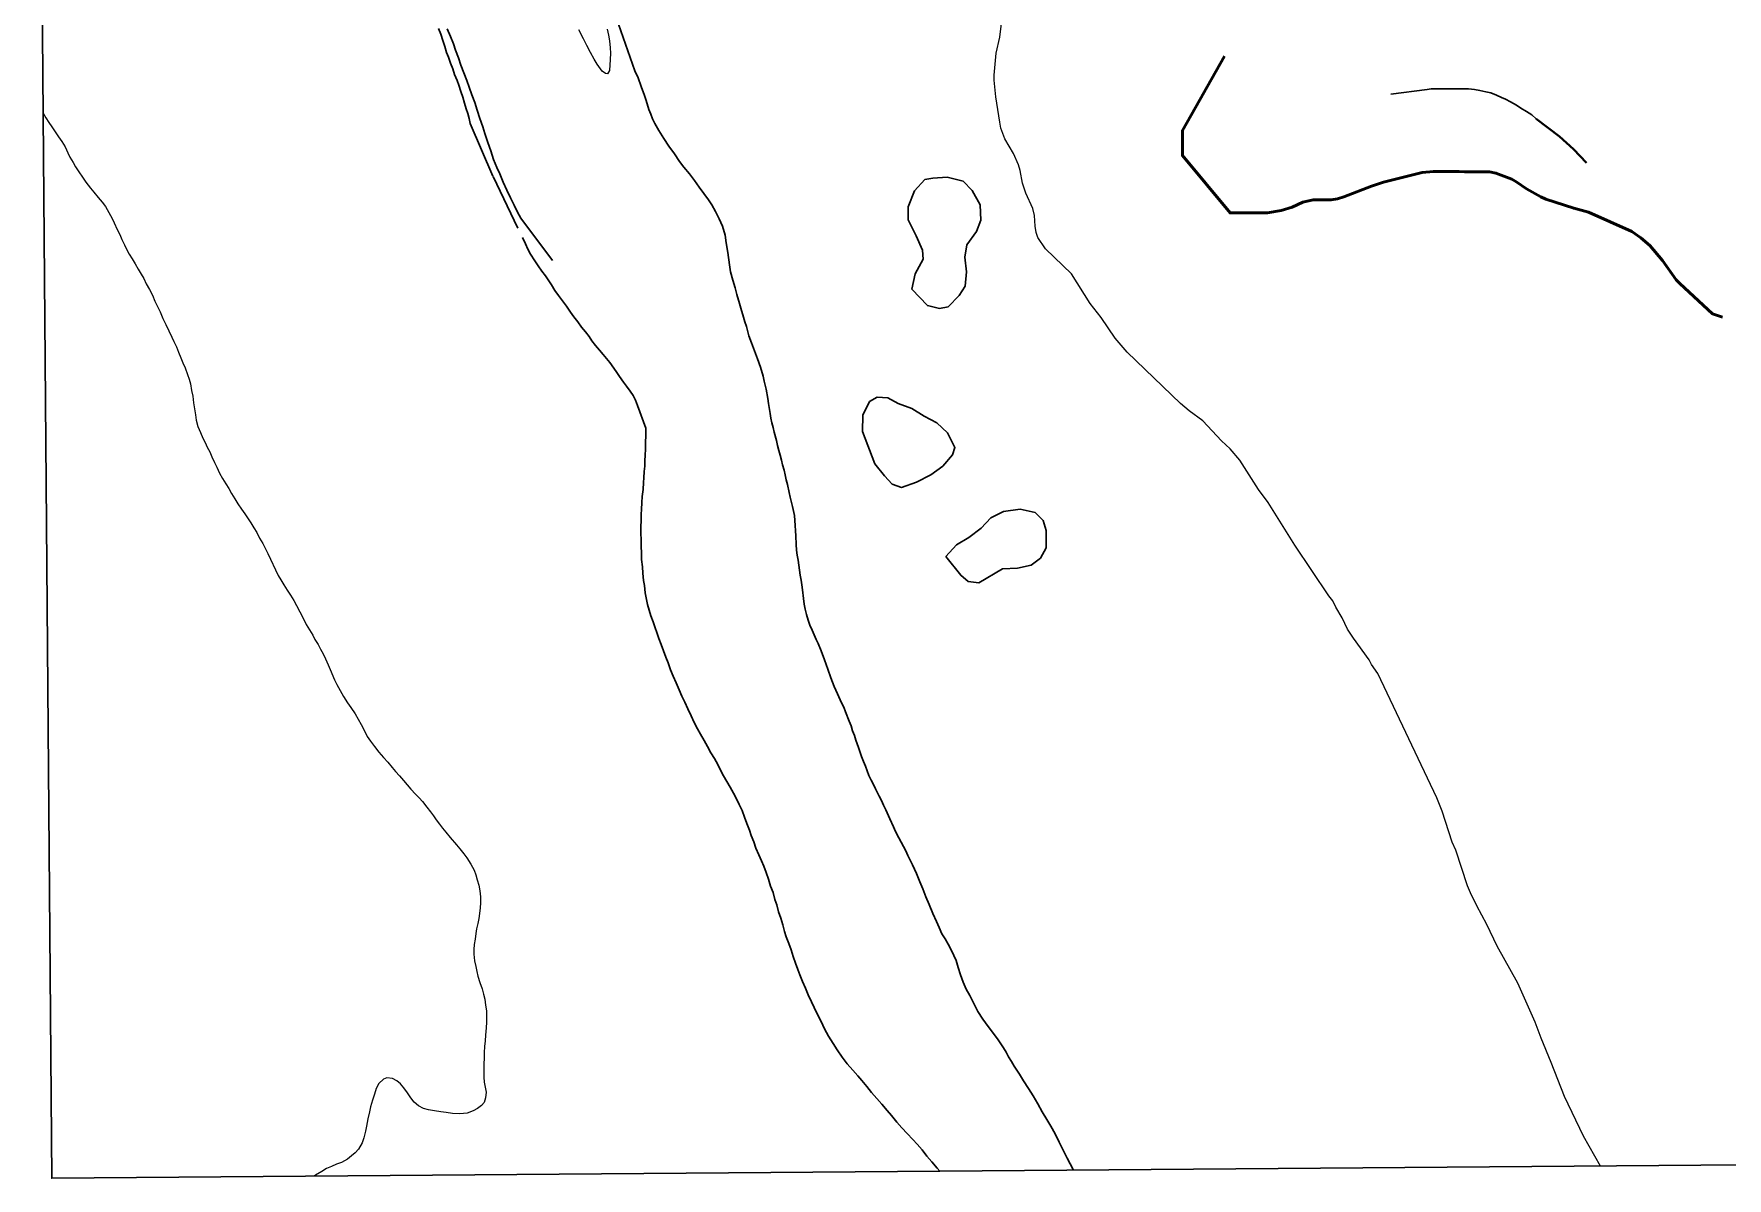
# Model space of a CAD drawing. Header units: millimetres. Extents: x 568391 to 568765, y 4072271 to 4072505.
# Drawn here: x 568391 to 568568.2, y 4072270.5 to 4072390.3 of the extents above; entities that cross this region are included whole.
import ezdxf

# ---------------------------------------------------------------- set-up
doc = ezdxf.new("R2010")
doc.units = ezdxf.units.MM
doc.linetypes.add('LCult', pattern=[24, 20, -4])
for name, color, linetype, lineweight in [('02321111', 30, 'Continuous', 53), ('02321112', 30, 'Continuous', 13), ('04312000', 3, 'MArbl', 30), ('10511210', 7, 'Continuous', 30), ('14311000', 3, 'LCult', 30), ('14312000', 3, 'Continuous', 40)]:
    doc.layers.add(name, color=color, linetype=linetype, lineweight=lineweight)
doc.linetypes.add('MArbl', pattern='A,-2.9,[15,dgnlstyle-icae2lin.shx,S=0.064002,R=0,X=0,Y=0],-5.9,[16,dgnlstyle-icae2lin.shx,S=0.057982,R=0,X=0,Y=0],-5.9,[17,dgnlstyle-icae2lin.shx,S=0.062968,R=0,X=0,Y=0],-2.9', length=17.6)

msp = doc.modelspace()

# ---------------------------------------------------------------- linework, layer by layer
at = {"layer": '02321111', "color": 5}
msp.add_polyline3d([(568515.62, 4072387.95, 2.5), (568511.22, 4072380.16, 2.5), (568511.22, 4072377.54, 2.5), (568516.22, 4072371.54, 2.5), (568520.14, 4072371.54, 2.5), (568521.57, 4072371.78, 2.5), (568522.7, 4072372.14, 2.5), (568523.83, 4072372.67, 2.5), (568524.9, 4072372.91, 2.5), (568526.8, 4072372.91, 2.5), (568527.45, 4072373.03, 2.5), (568528.11, 4072373.21, 2.5), (568531.02, 4072374.34, 2.5), (568532.27, 4072374.76, 2.5), (568536.31, 4072375.77, 2.5), (568537.5, 4072375.89, 2.5), (568540.17, 4072375.89, 2.5), (568540.77, 4072375.83, 2.5), (568543.38, 4072375.83, 2.5), (568544.04, 4072375.72, 2.5), (568545.7, 4072375.06, 2.5), (568546.24, 4072374.77, 2.5), (568547.25, 4072374.05, 2.5), (568548.73, 4072373.22, 2.5), (568549.27, 4072372.98, 2.5), (568552.18, 4072372.03, 2.5), (568553.73, 4072371.62, 2.5), (568558.25, 4072369.6, 2.5), (568559.2, 4072368.95, 2.5), (568560.15, 4072368.12, 2.5), (568561.46, 4072366.57, 2.5), (568562.89, 4072364.55, 2.5), (568563.3, 4072364.14, 2.5), (568566.69, 4072360.99, 2.5), (568567.75, 4072360.63, 2.5)], dxfattribs=at)
at = {"layer": '02321112', "color": 5}
for points in [[(568451.02, 4072390.79, 2), (568451.17, 4072390.15, 2), (568451.25, 4072389.54, 2), (568451.33, 4072388.81, 2), (568451.36, 4072388.28, 2), (568451.33, 4072387.6, 2), (568451.25, 4072386.46, 2), (568451.06, 4072386.11, 2), (568450.83, 4072386.15, 2), (568450.49, 4072386.38, 2), (568449.96, 4072387.1, 2), (568449.65, 4072387.64, 2), (568449.27, 4072388.32, 2), (568448.89, 4072389.08, 2), (568448.55, 4072389.77, 2), (568448.05, 4072390.72, 2)], [(568554.98, 4072271.78, 2), (568553.22, 4072274.89, 2), (568551.2, 4072279.05, 2), (568549.83, 4072282.61, 2), (568548.76, 4072285.17, 2), (568548.16, 4072286.83, 2), (568546.32, 4072290.93, 2), (568544.18, 4072294.8, 2), (568543.1, 4072297.05, 2), (568542.03, 4072299.02, 2), (568541.38, 4072300.38, 2), (568541.08, 4072301.1, 2), (568539.83, 4072304.85, 2), (568539.47, 4072305.68, 2), (568538.4, 4072308.94, 2), (568537.87, 4072310.31, 2), (568531.68, 4072323.33, 2), (568531.02, 4072324.28, 2), (568530.78, 4072324.76, 2), (568529.12, 4072327.02, 2), (568528.52, 4072327.97, 2), (568527.93, 4072329.15, 2), (568527.27, 4072330.28, 2), (568526.98, 4072330.94, 2), (568526.56, 4072331.47, 2), (568522.99, 4072336.76, 2), (568520.19, 4072341.22, 2), (568519.18, 4072342.58, 2), (568517.22, 4072345.67, 2), (568516.21, 4072346.86, 2), (568515.32, 4072347.69, 2), (568513.35, 4072349.77, 2), (568511.93, 4072350.84, 2), (568511.03, 4072351.61, 2), (568505.44, 4072356.96, 2), (568504.19, 4072358.45, 2), (568502.71, 4072360.59, 2), (568501.58, 4072362.07, 2), (568499.61, 4072365.16, 2), (568496.88, 4072367.78, 2), (568496.1, 4072368.96, 2), (568495.92, 4072369.5, 2), (568495.81, 4072370.15, 2), (568495.75, 4072371.28, 2), (568495.57, 4072372, 2), (568494.85, 4072373.6, 2), (568494.49, 4072374.67, 2), (568494.26, 4072375.98, 2), (568494.08, 4072376.57, 2), (568493.54, 4072377.76, 2), (568492.65, 4072379.31, 2), (568492.23, 4072380.43, 2), (568492.11, 4072381.03, 2), (568491.7, 4072383.7, 2), (568491.52, 4072385.43, 2), (568491.52, 4072385.96, 2), (568491.75, 4072388.28, 2), (568492.11, 4072389.95, 2), (568492.29, 4072391.37, 2)], [(568391.98, 4072381.97, 1.5), (568392.28, 4072381.49, 1.5), (568392.58, 4072381, 1.5), (568392.88, 4072380.54, 1.5), (568393.19, 4072380.12, 1.5), (568393.61, 4072379.52, 1.5), (568393.95, 4072379.02, 1.5), (568394.29, 4072378.45, 1.5), (568394.56, 4072377.84, 1.5), (568394.79, 4072377.39, 1.5), (568395.13, 4072376.81, 1.5), (568395.39, 4072376.36, 1.5), (568395.74, 4072375.83, 1.5), (568396.12, 4072375.29, 1.5), (568396.46, 4072374.76, 1.5), (568396.95, 4072374.15, 1.5), (568397.3, 4072373.73, 1.5), (568397.75, 4072373.16, 1.5), (568398.17, 4072372.67, 1.5), (568398.51, 4072372.21, 1.5), (568398.86, 4072371.6, 1.5), (568399.2, 4072370.96, 1.5), (568399.43, 4072370.5, 1.5), (568399.73, 4072369.81, 1.5), (568400, 4072369.28, 1.5), (568400.23, 4072368.75, 1.5), (568400.49, 4072368.22, 1.5), (568400.76, 4072367.68, 1.5), (568400.99, 4072367.23, 1.5), (568401.29, 4072366.73, 1.5), (568401.63, 4072366.2, 1.5), (568401.94, 4072365.67, 1.5), (568402.24, 4072365.13, 1.5), (568402.51, 4072364.68, 1.5), (568402.77, 4072364.11, 1.5), (568403.12, 4072363.54, 1.5), (568403.42, 4072362.93, 1.5), (568403.69, 4072362.32, 1.5), (568403.99, 4072361.67, 1.5), (568404.22, 4072361.18, 1.5), (568404.52, 4072360.49, 1.5), (568404.83, 4072359.85, 1.5), (568405.13, 4072359.2, 1.5), (568405.44, 4072358.55, 1.5), (568405.67, 4072358.1, 1.5), (568405.93, 4072357.53, 1.5), (568406.16, 4072356.96, 1.5), (568406.39, 4072356.38, 1.5), (568406.62, 4072355.85, 1.5), (568406.84, 4072355.32, 1.5), (568407.11, 4072354.63, 1.5), (568407.26, 4072354.14, 1.5), (568407.42, 4072353.65, 1.5), (568407.53, 4072352.96, 1.5), (568407.64, 4072352.35, 1.5), (568407.72, 4072351.67, 1.5), (568407.83, 4072351.02, 1.5), (568407.95, 4072350.41, 1.5), (568408.02, 4072349.84, 1.5), (568408.18, 4072349.19, 1.5), (568408.44, 4072348.55, 1.5), (568408.71, 4072347.98, 1.5), (568408.94, 4072347.52, 1.5), (568409.16, 4072347.03, 1.5), (568409.43, 4072346.53, 1.5), (568409.66, 4072346, 1.5), (568409.93, 4072345.43, 1.5), (568410.15, 4072344.93, 1.5), (568410.46, 4072344.32, 1.5), (568410.76, 4072343.75, 1.5), (568411.1, 4072343.18, 1.5), (568411.41, 4072342.69, 1.5), (568411.71, 4072342.19, 1.5), (568412.06, 4072341.62, 1.5), (568412.36, 4072341.09, 1.5), (568412.74, 4072340.52, 1.5), (568413.08, 4072340.03, 1.5), (568413.43, 4072339.53, 1.5), (568413.73, 4072339.11, 1.5), (568414.03, 4072338.58, 1.5), (568414.34, 4072338.08, 1.5), (568414.64, 4072337.51, 1.5), (568414.98, 4072336.94, 1.5), (568415.21, 4072336.45, 1.5), (568415.52, 4072335.88, 1.5), (568415.78, 4072335.31, 1.5), (568416.32, 4072334.17, 1.5), (568416.58, 4072333.6, 1.5), (568416.85, 4072333.14, 1.5), (568417.19, 4072332.61, 1.5), (568417.53, 4072332.07, 1.5), (568417.88, 4072331.54, 1.5), (568418.22, 4072330.97, 1.5), (568418.52, 4072330.44, 1.5), (568418.86, 4072329.79, 1.5), (568419.21, 4072329.11, 1.5), (568419.51, 4072328.46, 1.5), (568419.85, 4072327.89, 1.5), (568420.2, 4072327.36, 1.5), (568420.42, 4072326.9, 1.5), (568420.77, 4072326.37, 1.5), (568421.03, 4072325.87, 1.5), (568421.3, 4072325.38, 1.5), (568421.53, 4072324.88, 1.5), (568421.83, 4072324.24, 1.5), (568422.02, 4072323.74, 1.5), (568422.48, 4072322.68, 1.5), (568422.74, 4072322.18, 1.5), (568423.09, 4072321.57, 1.5), (568423.43, 4072320.93, 1.5), (568423.85, 4072320.28, 1.5), (568424.19, 4072319.79, 1.5), (568424.65, 4072319.1, 1.5), (568424.95, 4072318.57, 1.5), (568425.29, 4072318, 1.5), (568425.6, 4072317.39, 1.5), (568425.9, 4072316.74, 1.5), (568426.24, 4072316.25, 1.5), (568426.66, 4072315.68, 1.5), (568427.12, 4072315.11, 1.5), (568427.61, 4072314.53, 1.5), (568428.07, 4072314.04, 1.5), (568428.53, 4072313.51, 1.5), (568428.87, 4072313.09, 1.5), (568429.29, 4072312.63, 1.5), (568429.71, 4072312.14, 1.5), (568430.09, 4072311.68, 1.5), (568430.47, 4072311.23, 1.5), (568430.96, 4072310.69, 1.5), (568431.34, 4072310.31, 1.5), (568431.68, 4072309.93, 1.5), (568432.14, 4072309.36, 1.5), (568432.52, 4072308.87, 1.5), (568432.83, 4072308.45, 1.5), (568433.13, 4072308.03, 1.5), (568433.47, 4072307.57, 1.5), (568433.78, 4072307.15, 1.5), (568434.12, 4072306.74, 1.5), (568434.58, 4072306.16, 1.5), (568435.26, 4072305.4, 1.5), (568435.6, 4072304.99, 1.5), (568436.02, 4072304.45, 1.5), (568436.33, 4072304.03, 1.5), (568436.74, 4072303.39, 1.5), (568437.09, 4072302.74, 1.5), (568437.28, 4072302.25, 1.5), (568437.43, 4072301.75, 1.5), (568437.58, 4072301.18, 1.5), (568437.69, 4072300.57, 1.5), (568437.77, 4072299.96, 1.5), (568437.77, 4072299.32, 1.5), (568437.73, 4072298.82, 1.5), (568437.66, 4072298.21, 1.5), (568437.58, 4072297.68, 1.5), (568437.47, 4072297.15, 1.5), (568437.35, 4072296.62, 1.5), (568437.28, 4072296.12, 1.5), (568437.2, 4072295.51, 1.5), (568437.09, 4072294.98, 1.5), (568437.05, 4072294.45, 1.5), (568437.05, 4072293.95, 1.5), (568437.12, 4072293.27, 1.5), (568437.28, 4072292.66, 1.5), (568437.39, 4072292.16, 1.5), (568437.5, 4072291.67, 1.5), (568437.69, 4072290.99, 1.5), (568437.92, 4072290.34, 1.5), (568438.07, 4072289.77, 1.5), (568438.23, 4072289.24, 1.5), (568438.3, 4072288.63, 1.5), (568438.38, 4072288.02, 1.5), (568438.38, 4072286.84, 1.5), (568438.34, 4072286.23, 1.5), (568438.3, 4072285.47, 1.5), (568438.26, 4072284.9, 1.5), (568438.19, 4072284.29, 1.5), (568438.15, 4072283.68, 1.5), (568438.15, 4072283.11, 1.5), (568438.11, 4072282.43, 1.5), (568438.11, 4072281.09, 1.5), (568438.15, 4072280.56, 1.5), (568438.26, 4072280.03, 1.5), (568438.34, 4072279.53, 1.5), (568438.3, 4072278.93, 1.5), (568438.15, 4072278.43, 1.5), (568437.88, 4072278.13, 1.5), (568437.46, 4072277.82, 1.5), (568437.01, 4072277.56, 1.5), (568436.36, 4072277.33, 1.5), (568435.6, 4072277.25, 1.5), (568434.84, 4072277.29, 1.5), (568434.16, 4072277.37, 1.5), (568433.62, 4072277.44, 1.5), (568432.94, 4072277.56, 1.5), (568432.33, 4072277.67, 1.5), (568431.8, 4072277.82, 1.5), (568431.26, 4072278.09, 1.5), (568430.81, 4072278.47, 1.5), (568430.46, 4072278.93, 1.5), (568430.12, 4072279.46, 1.5), (568429.74, 4072279.95, 1.5), (568429.4, 4072280.37, 1.5), (568429.02, 4072280.71, 1.5), (568428.56, 4072280.94, 1.5), (568427.95, 4072281.02, 1.5), (568427.61, 4072280.87, 1.5), (568427.12, 4072280.41, 1.5), (568426.85, 4072279.88, 1.5), (568426.66, 4072279.31, 1.5), (568426.47, 4072278.66, 1.5), (568426.24, 4072277.98, 1.5), (568426.13, 4072277.44, 1.5), (568425.98, 4072276.72, 1.5), (568425.82, 4072275.96, 1.5), (568425.71, 4072275.43, 1.5), (568425.56, 4072274.74, 1.5), (568425.37, 4072274.21, 1.5), (568424.99, 4072273.56, 1.5), (568424.64, 4072273.18, 1.5), (568424.26, 4072272.84, 1.5), (568423.84, 4072272.5, 1.5), (568423.2, 4072272.15, 1.5), (568422.7, 4072271.96, 1.5), (568422.17, 4072271.74, 1.5), (568421.64, 4072271.51, 1.5), (568421.14, 4072271.2, 1.5), (568420.5, 4072270.82, 1.5), (568420.35, 4072270.73, 1.5)]]:
    msp.add_polyline3d(points, dxfattribs=at)
at = {"layer": '04312000', "color": 5, "ltscale": 0.3}
for points in [[(568451.49, 4072393.4, 2.22), (568453.9, 4072386.4, 2.22), (568454.25, 4072385.68, 2.22), (568454.59, 4072384.77, 2.22), (568454.93, 4072383.82, 2.22), (568455.09, 4072383.32, 2.22), (568455.39, 4072382.37, 2.22), (568455.58, 4072381.88, 2.22), (568455.78, 4072381.39, 2.22), (568456, 4072380.89, 2.22), (568456.42, 4072380.17, 2.22), (568456.96, 4072379.33, 2.22), (568457.49, 4072378.54, 2.22), (568458.06, 4072377.74, 2.22), (568458.6, 4072376.94, 2.22), (568459.06, 4072376.33, 2.22), (568459.63, 4072375.65, 2.22), (568460.16, 4072374.93, 2.22), (568460.66, 4072374.25, 2.22), (568461.15, 4072373.56, 2.22), (568461.61, 4072372.92, 2.22), (568461.99, 4072372.39, 2.22), (568462.37, 4072371.7, 2.22), (568462.75, 4072370.94, 2.22), (568463.1, 4072370.14, 2.22), (568463.37, 4072369.23, 2.22), (568463.48, 4072368.43, 2.22), (568463.64, 4072367.41, 2.22), (568463.71, 4072366.87, 2.22), (568463.87, 4072365.88, 2.22), (568463.94, 4072365.38, 2.22), (568464.17, 4072364.52, 2.22), (568464.4, 4072363.71, 2.22), (568464.59, 4072362.99, 2.22), (568464.86, 4072362.07, 2.22), (568465.02, 4072361.59, 2.22), (568465.28, 4072360.63, 2.22), (568465.44, 4072360.14, 2.22), (568465.59, 4072359.65, 2.22), (568465.86, 4072358.69, 2.22), (568466.13, 4072357.94, 2.22), (568466.43, 4072357.1, 2.22), (568466.77, 4072356.27, 2.22), (568467.08, 4072355.4, 2.22), (568467.35, 4072354.44, 2.22), (568467.46, 4072353.94, 2.22), (568467.66, 4072353.1, 2.22), (568467.85, 4072352.12, 2.22), (568467.92, 4072351.58, 2.22), (568468.08, 4072350.56, 2.22), (568468.16, 4072350.06, 2.22), (568468.27, 4072349.57, 2.22), (568468.39, 4072349.08, 2.22), (568468.5, 4072348.58, 2.22), (568468.73, 4072347.74, 2.22), (568468.85, 4072347.21, 2.22), (568469, 4072346.68, 2.22), (568469.11, 4072346.19, 2.22), (568469.27, 4072345.65, 2.22), (568469.38, 4072345.16, 2.22), (568469.53, 4072344.63, 2.22), (568469.65, 4072344.13, 2.22), (568469.76, 4072343.6, 2.22), (568469.88, 4072343.11, 2.22), (568470.07, 4072342.27, 2.22), (568470.19, 4072341.78, 2.22), (568470.42, 4072340.83, 2.22), (568470.61, 4072339.88, 2.22), (568470.65, 4072339.34, 2.22), (568470.69, 4072338.81, 2.22), (568470.73, 4072338.28, 2.22), (568470.76, 4072337.75, 2.22), (568470.8, 4072336.83, 2.22), (568470.84, 4072336.26, 2.22), (568470.92, 4072335.73, 2.22), (568471, 4072335.2, 2.22), (568471.07, 4072334.67, 2.22), (568471.15, 4072334.14, 2.22), (568471.23, 4072333.64, 2.22), (568471.31, 4072333.11, 2.22), (568471.38, 4072332.61, 2.22), (568471.46, 4072332.08, 2.22), (568471.58, 4072331.17, 2.22), (568471.65, 4072330.6, 2.22), (568471.73, 4072330.07, 2.22), (568471.88, 4072329.5, 2.22), (568472.04, 4072328.93, 2.22), (568472.23, 4072328.39, 2.22), (568472.46, 4072327.86, 2.22), (568472.88, 4072326.91, 2.22), (568473.11, 4072326.46, 2.22), (568473.41, 4072325.7, 2.22), (568473.76, 4072324.75, 2.22), (568474.1, 4072323.8, 2.22), (568474.44, 4072322.88, 2.22), (568474.79, 4072321.97, 2.22), (568475.13, 4072321.21, 2.22), (568475.55, 4072320.26, 2.22), (568475.78, 4072319.81, 2.22), (568475.97, 4072319.31, 2.22), (568476.35, 4072318.36, 2.22), (568476.54, 4072317.87, 2.22), (568476.7, 4072317.34, 2.22), (568476.89, 4072316.84, 2.22), (568477.04, 4072316.35, 2.22), (568477.31, 4072315.59, 2.22), (568477.65, 4072314.64, 2.22), (568477.84, 4072314.14, 2.22), (568478.04, 4072313.65, 2.22), (568478.23, 4072313.16, 2.22), (568478.42, 4072312.66, 2.22), (568478.65, 4072312.17, 2.22), (568478.88, 4072311.71, 2.22), (568479.1, 4072311.26, 2.22), (568479.49, 4072310.5, 2.22), (568479.72, 4072310.04, 2.22), (568479.94, 4072309.55, 2.22), (568480.17, 4072309.05, 2.22), (568480.59, 4072308.14, 2.22), (568480.98, 4072307.27, 2.22), (568481.2, 4072306.81, 2.22), (568481.55, 4072306.13, 2.22), (568481.78, 4072305.67, 2.22), (568482.04, 4072305.22, 2.22), (568482.27, 4072304.76, 2.22), (568482.5, 4072304.27, 2.22), (568482.73, 4072303.81, 2.22), (568482.96, 4072303.32, 2.22), (568483.38, 4072302.4, 2.22), (568483.76, 4072301.53, 2.22), (568484.07, 4072300.81, 2.22), (568484.37, 4072299.97, 2.22), (568484.72, 4072299.14, 2.22), (568485.1, 4072298.22, 2.22), (568485.48, 4072297.39, 2.22), (568485.75, 4072296.74, 2.22), (568486.05, 4072296.1, 2.22), (568486.4, 4072295.56, 2.22), (568486.7, 4072294.99, 2.22), (568487.01, 4072294.42, 2.22), (568487.31, 4072293.82, 2.22), (568487.54, 4072293.28, 2.22), (568487.77, 4072292.56, 2.22), (568488, 4072291.8, 2.22), (568488.27, 4072291.04, 2.22), (568488.61, 4072290.28, 2.22), (568488.96, 4072289.64, 2.22), (568489.38, 4072288.8, 2.22), (568489.83, 4072287.97, 2.22), (568490.33, 4072287.17, 2.22), (568490.9, 4072286.37, 2.22), (568491.47, 4072285.65, 2.22), (568491.93, 4072285, 2.22), (568492.5, 4072284.17, 2.22), (568492.77, 4072283.71, 2.22), (568493.04, 4072283.22, 2.22), (568493.34, 4072282.72, 2.22), (568493.61, 4072282.23, 2.22), (568494.18, 4072281.39, 2.22), (568494.6, 4072280.71, 2.22), (568495.1, 4072279.91, 2.22), (568495.59, 4072279.12, 2.22), (568496.09, 4072278.28, 2.22), (568496.55, 4072277.44, 2.22), (568497.04, 4072276.65, 2.22), (568497.46, 4072275.96, 2.22), (568497.92, 4072275.16, 2.22), (568498.34, 4072274.29, 2.22), (568498.76, 4072273.45, 2.22), (568499.18, 4072272.62, 2.22), (568499.49, 4072272.01, 2.22), (568499.83, 4072271.35, 2.22)], [(568445.31, 4072366.56, 2.22), (568442, 4072371.01, 2.22), (568441.65, 4072371.62, 2.22), (568441.27, 4072372.34, 2.22), (568440.89, 4072373.14, 2.22), (568440.51, 4072373.94, 2.22), (568440.13, 4072374.77, 2.22), (568439.79, 4072375.62, 2.22), (568439.48, 4072376.29, 2.22), (568439.14, 4072377.13, 2.22), (568438.84, 4072378.04, 2.22), (568438.53, 4072378.93, 2.22), (568438.23, 4072379.84, 2.22), (568438, 4072380.56, 2.22), (568437.7, 4072381.44, 2.22), (568437.43, 4072382.31, 2.22), (568437.16, 4072383.1, 2.22), (568436.86, 4072383.9, 2.22), (568436.56, 4072384.71, 2.22), (568436.33, 4072385.4, 2.22), (568436.02, 4072386.19, 2.22), (568435.72, 4072387.02, 2.22), (568435.45, 4072387.79, 2.22), (568435.15, 4072388.59, 2.22), (568434.92, 4072389.24, 2.22), (568434.62, 4072390, 2.22), (568434.27, 4072390.8, 2.22)], [(568482.91, 4072363.57, 3.75), (568483.24, 4072365.18, 3.75), (568484.1, 4072366.72, 3.75), (568484.02, 4072367.66, 3.75), (568483.35, 4072369.13, 3.75), (568482.53, 4072370.82, 3.75), (568482.54, 4072372.18, 3.75), (568483.19, 4072373.87, 3.75), (568484.26, 4072375.03, 3.75), (568485.11, 4072375.17, 3.75), (568486.62, 4072375.27, 3.75), (568488.29, 4072374.85, 3.75), (568489.23, 4072373.89, 3.75), (568490.05, 4072372.38, 3.75), (568490.13, 4072370.79, 3.75), (568489.67, 4072369.61, 3.75), (568488.68, 4072368.21, 3.75), (568488.45, 4072366.9, 3.75), (568488.64, 4072365.39, 3.75), (568488.48, 4072363.86, 3.75), (568487.87, 4072362.91, 3.75), (568486.7, 4072361.73, 3.75), (568485.81, 4072361.55, 3.75), (568484.53, 4072361.85, 3.75), (568482.91, 4072363.57, 3.75)], [(568477.75, 4072348.68, 3.75), (568477.79, 4072350.39, 3.75), (568478.48, 4072351.79, 3.44), (568479.29, 4072352.25, 3.44), (568480.38, 4072352.19, 3.14), (568481.49, 4072351.59, 3.14), (568482.89, 4072351.06, 3.14), (568484.2, 4072350.28, 3.14), (568485.53, 4072349.57, 3.14), (568486.64, 4072348.54, 3.14), (568487.41, 4072346.99, 3.14), (568487.16, 4072346.21, 3.14), (568486.15, 4072345.05, 3.14), (568484.88, 4072344.14, 3.14), (568483.41, 4072343.37, 3.14), (568481.83, 4072342.82, 3.14), (568480.84, 4072343.15, 3.14), (568480.03, 4072344.03, 3.14), (568479.05, 4072345.28, 3.14), (568477.75, 4072348.68, 3.75)], [(568486.48, 4072335.57, 3.14), (568487.58, 4072336.81, 3.14), (568488.87, 4072337.58, 3.14), (568490.16, 4072338.53, 3.14), (568491.19, 4072339.63, 3.14), (568492.51, 4072340.29, 3.14), (568494.25, 4072340.52, 3.14), (568495.8, 4072340.19, 3.14), (568496.66, 4072339.35, 3.14), (568496.96, 4072338.3, 3.14), (568496.95, 4072336.49, 3.14), (568496.39, 4072335.42, 3.14), (568495.39, 4072334.67, 3.14), (568493.95, 4072334.37, 3.14), (568492.38, 4072334.3, 3.14), (568489.93, 4072332.84, 3.14), (568488.8, 4072332.95, 3.14), (568488.03, 4072333.62, 3.14), (568486.48, 4072335.57, 3.14)]]:
    msp.add_polyline3d(points, dxfattribs=at)
at = {"layer": '10511210', "color": 7, "flags": 128}
msp.add_lwpolyline([(568764.65, 4072273.43), (568392.88, 4072270.51), (568391.02, 4072501.63), (568762.78, 4072504.54), (568764.65, 4072273.43)], dxfattribs=at)
at = {"layer": '14311000', "color": 5, "ltscale": 0.3}
for points in [[(568433.38, 4072390.85, 1.34), (568433.6, 4072390.24, 1.34), (568433.83, 4072389.59, 1.34), (568434.02, 4072388.98, 1.34), (568434.21, 4072388.34, 1.34), (568434.4, 4072387.84, 1.34), (568434.63, 4072387.23, 1.34), (568434.86, 4072386.62, 1.34), (568435.05, 4072386.04, 1.34), (568435.32, 4072385.4, 1.34), (568435.51, 4072384.9, 1.34), (568435.7, 4072384.27, 1.34), (568435.92, 4072383.65, 1.34), (568436.08, 4072383.04, 1.34), (568436.27, 4072382.44, 1.34), (568436.42, 4072381.94, 1.34), (568436.57, 4072381.44, 1.34), (568436.69, 4072380.91, 1.34), (568439.08, 4072375.35, 1.23), (568442.16, 4072368.96, 1.26), (568442.47, 4072368.31, 1.26), (568442.7, 4072367.74, 1.26), (568443, 4072367.21, 1.26), (568443.46, 4072366.53, 1.3), (568443.8, 4072365.99, 1.3), (568444.18, 4072365.46, 1.3), (568444.56, 4072364.97, 1.3), (568444.9, 4072364.43, 1.3), (568445.21, 4072364.02, 1.3), (568445.55, 4072363.44, 1.3), (568445.93, 4072362.91, 1.3), (568446.35, 4072362.34, 1.3), (568446.77, 4072361.77, 1.34), (568447.18, 4072361.16, 1.38), (568447.53, 4072360.67, 1.42), (568447.94, 4072360.14, 1.42), (568448.33, 4072359.6, 1.45), (568448.74, 4072359.11, 1.53), (568449.12, 4072358.61, 1.57), (568449.43, 4072358.16, 1.57), (568449.81, 4072357.66, 1.53), (568450.23, 4072357.17, 1.53), (568450.61, 4072356.71, 1.53), (568450.95, 4072356.29, 1.53), (568451.29, 4072355.87, 1.49), (568451.71, 4072355.3, 1.49), (568452.02, 4072354.85, 1.49), (568452.32, 4072354.43, 1.49), (568452.74, 4072353.82, 1.49), (568453.04, 4072353.4, 1.49), (568453.42, 4072352.87, 1.49), (568453.73, 4072352.45, 1.49), (568453.99, 4072351.96, 1.49), (568454.18, 4072351.38, 1.49), (568455.07, 4072349.02, 1.94), (568455.03, 4072346.74, 1.9), (568454.99, 4072346.24, 1.9), (568454.96, 4072345.52, 1.9), (568454.96, 4072345.02, 1.9), (568454.88, 4072344.49, 1.9), (568454.85, 4072343.81, 1.9), (568454.81, 4072343.31, 1.9), (568454.77, 4072342.59, 1.9), (568454.7, 4072341.87, 1.9), (568454.66, 4072341.22, 1.9), (568454.63, 4072340.5, 1.9), (568454.59, 4072340, 1.86), (568454.59, 4072339.32, 1.78), (568454.55, 4072338.71, 1.71), (568454.55, 4072338.03, 1.71), (568454.59, 4072337.34, 1.71), (568454.59, 4072336.62, 1.71), (568454.6, 4072335.97, 1.67), (568454.63, 4072335.25, 1.71), (568454.71, 4072334.49, 1.71), (568454.75, 4072333.84, 1.71), (568454.83, 4072333.08, 1.67), (568454.91, 4072332.55, 1.59), (568454.98, 4072331.79, 1.48), (568455.1, 4072331.26, 1.48), (568455.25, 4072330.54, 1.44), (568455.41, 4072329.97, 1.48), (568455.6, 4072329.36, 1.44), (568455.83, 4072328.75, 1.44), (568456.06, 4072328.1, 1.44), (568456.21, 4072327.61, 1.44), (568456.44, 4072327, 1.44), (568456.67, 4072326.36, 1.44), (568456.93, 4072325.71, 1.44), (568457.16, 4072325.03, 1.44), (568457.39, 4072324.46, 1.44), (568457.66, 4072323.73, 1.44), (568457.93, 4072323.05, 1.44), (568458.23, 4072322.37, 1.44), (568458.54, 4072321.64, 1.44), (568458.84, 4072320.96, 1.44), (568459.15, 4072320.35, 1.44), (568459.46, 4072319.63, 1.44), (568459.8, 4072318.91, 1.44), (568460.14, 4072318.22, 1.44), (568460.49, 4072317.54, 1.44), (568460.79, 4072316.97, 1.44), (568461.17, 4072316.32, 1.44), (568461.52, 4072315.68, 1.44), (568461.86, 4072315.03, 1.44), (568462.24, 4072314.43, 1.44), (568462.59, 4072313.82, 1.44), (568462.85, 4072313.29, 1.44), (568463.2, 4072312.64, 1.44), (568463.54, 4072312.03, 1.44), (568463.88, 4072311.42, 1.44), (568464.23, 4072310.82, 1.44), (568464.53, 4072310.28, 1.44), (568464.84, 4072309.64, 1.44), (568465.14, 4072308.99, 1.44), (568465.41, 4072308.31, 1.44), (568465.64, 4072307.62, 1.44), (568465.91, 4072306.94, 1.44), (568466.1, 4072306.37, 1.44), (568466.37, 4072305.72, 1.44), (568466.59, 4072305.04, 1.44), (568466.9, 4072304.36, 1.44), (568467.17, 4072303.71, 1.44), (568467.4, 4072303.18, 1.44), (568467.66, 4072302.49, 1.44), (568467.89, 4072301.81, 1.44), (568468.12, 4072301.09, 1.48), (568468.39, 4072300.4, 1.52), (568468.58, 4072299.68, 1.55), (568468.77, 4072299.11, 1.59), (568468.96, 4072298.39, 1.59), (568469.19, 4072297.71, 1.59), (568469.39, 4072297.02, 1.59), (568469.58, 4072296.34, 1.59), (568469.77, 4072295.77, 1.59), (568470.04, 4072295.08, 1.59), (568470.27, 4072294.4, 1.59), (568470.49, 4072293.71, 1.59), (568470.72, 4072293.03, 1.59), (568470.99, 4072292.35, 1.59), (568471.18, 4072291.78, 1.59), (568471.45, 4072291.09, 1.59), (568471.76, 4072290.41, 1.59), (568472.06, 4072289.69, 1.59), (568472.41, 4072288.96, 1.59), (568472.67, 4072288.36, 1.59), (568473.02, 4072287.63, 1.59), (568473.4, 4072286.91, 1.55), (568473.78, 4072286.15, 1.55), (568474.2, 4072285.36, 1.55), (568474.66, 4072284.6, 1.55), (568475.08, 4072283.95, 1.55), (568475.61, 4072283.19, 1.55), (568476.14, 4072282.47, 1.55), (568476.72, 4072281.82, 1.55), (568477.25, 4072281.22, 1.55), (568477.67, 4072280.72, 1.55), (568478.2, 4072280.11, 1.55), (568478.7, 4072279.47, 1.55), (568479.23, 4072278.86, 1.55), (568479.76, 4072278.25, 1.55), (568480.34, 4072277.61, 1.55), (568480.79, 4072277.08, 1.55), (568481.33, 4072276.39, 1.52), (568481.86, 4072275.79, 1.52), (568482.43, 4072275.18, 1.52), (568483, 4072274.57, 1.52), (568483.46, 4072274.08, 1.52), (568484, 4072273.47, 1.52), (568484.49, 4072272.83, 1.52), (568484.99, 4072272.22, 1.52), (568485.56, 4072271.57, 1.52), (568485.85, 4072271.24, 1.53)], [(568548.26, 4072381.39, 2.62), (568547.79, 4072381.8, 2.62), (568547.25, 4072382.16, 2.62), (568546.65, 4072382.51, 2.62), (568546.18, 4072382.81, 2.62), (568545.58, 4072383.16, 2.62), (568545.05, 4072383.46, 2.62), (568544.63, 4072383.64, 2.62), (568544.1, 4072383.87, 2.62), (568543.5, 4072384.11, 2.62), (568542.97, 4072384.23, 2.62), (568542.37, 4072384.35, 2.62), (568541.78, 4072384.46, 2.62), (568541.18, 4072384.52, 2.56), (568540.53, 4072384.52, 2.56), (568539.88, 4072384.52, 2.5), (568539.34, 4072384.52, 2.5), (568538.81, 4072384.52, 2.5), (568538.21, 4072384.52, 2.5), (568537.74, 4072384.52, 2.5), (568537.26, 4072384.52, 2.5), (568536.85, 4072384.46, 2.5), (568533.04, 4072383.98, 2.55)]]:
    msp.add_polyline3d(points, dxfattribs=at)
at = {"layer": '14312000', "color": 5, "ltscale": 0.3}
msp.add_polyline3d([(568548.26, 4072381.39, 2.88), (568550.68, 4072379.53, 2.73), (568552.16, 4072378.2, 2.73), (568553.53, 4072376.77, 2.73)], dxfattribs=at)

doc.saveas('drawing.dxf')
